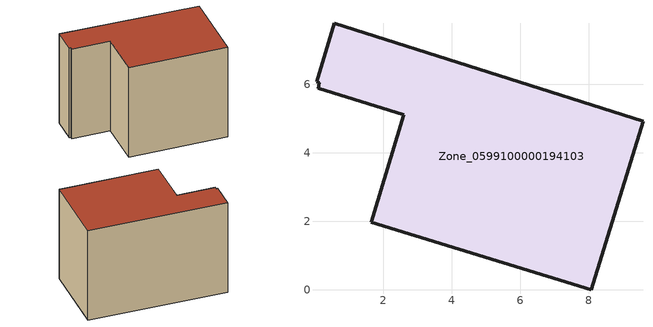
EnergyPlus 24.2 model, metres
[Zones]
Zone_0599100000194103
 floor ground (C_G): 2.6,5.11 0.1,5.88 0.14,6.05 0.05,6.07 0.57,7.78 9.59,4.92 8.08,0 1.64,1.97 z0
 wall outside (C_F): 1.64,1.97 8.08,0 9.59,4.92 0.57,7.78 0.05,6.07 0.14,6.05 0.1,5.88 2.6,5.11 1.64,1.97 z0:6.79
 roof outside (C_R): 0.1,5.88 2.6,5.11 1.64,1.97 8.08,0 9.59,4.92 0.57,7.78 0.05,6.07 0.14,6.05 z6.79
[BUILDING]
Pand.0599100000194103: North Axis=0; Terrain=City; Loads Convergence Tolerance Value=0.04; Temperature Convergence Tolerance Value=0.4; Solar Distribution=FullExterior; Maximum Number of Warmup Days=25; Minimum Number of Warmup Days=1
[Site:Location]
Rotterdam.The.Hague.AP_ZH_NLD Design_Conditions: Latitude=51.96; Longitude=4.45; Time Zone=1; Elevation=-4.5
[SITE:GROUNDTEMPERATURE:BUILDINGSURFACE]
18, 18, 18, 18, 18, 18, 18, 18, 18, 18, 18, 18
[MATERIAL] Thermal Absorptance=0.9; Solar Absorptance=0.7; Visible Absorptance=0.7
Name | Roughness | Thickness | Conductivity | Density | Specific Heat
G.TI.1946 | MediumSmooth | 0.15 | 1 | 540 | 1210
F.TI.1946 | Rough | 0.3 | 0.857143 | 1920 | 840
R.TI.1946 | MediumRough | 0.2 | 0.1 | 1500 | 1000
[CONSTRUCTION]
C_G: G.TI.1946
C_F: F.TI.1946
C_R: R.TI.1946
[ZONE]
Zone_0599100000194103: Type=1; Multiplier=1; Ceiling Height=Autocalculate; Volume=Autocalculate; Floor Area=autocalculate; Part of Total Floor Area=Yes
[ZONEINFILTRATION:DESIGNFLOWRATE]
Infil_Zone_0599100000194103: Zone or ZoneList or Space or SpaceList=Zone_0599100000194103; Schedule=AlwaysOn; Design Flow Rate Calculation Method=Flow/Area; Flow Rate per Floor Area=0.003; Constant Term Coefficient=1; Temperature Term Coefficient=0; Velocity Term Coefficient=0; Velocity Squared Term Coefficient=0
[HVACTEMPLATE:ZONE:IDEALLOADSAIRSYSTEM]
Zone_0599100000194103: Maximum Heating Supply Air Temperature=50; Minimum Cooling Supply Air Temperature=13; Maximum Heating Supply Air Humidity Ratio=0.0156; Minimum Cooling Supply Air Humidity Ratio=0.0077; Heating Limit=NoLimit; Cooling Limit=NoLimit; Dehumidification Control Type=ConstantSensibleHeatRatio; Cooling Sensible Heat Ratio=0.7; Dehumidification Setpoint=60; Humidification Control Type=None; Humidification Setpoint=30; Outdoor Air Method=None; Outdoor Air Flow Rate per Person=0.00944; Outdoor Air Flow Rate per Zone Floor Area=0; Outdoor Air Flow Rate per Zone=0; Demand Controlled Ventilation Type=None; Outdoor Air Economizer Type=NoEconomizer; Heat Recovery Type=None; Sensible Heat Recovery Effectiveness=0.7; Latent Heat Recovery Effectiveness=0.65
[ZONECONTROL:THERMOSTAT]
ThermostatControl_Zone_0599100000194103: Zone or ZoneList=Zone_0599100000194103; Control Type Schedule=DualSetpointControlType; Control 1=Thermostat_Zone_0599100000194103; Temperature Difference Between Cutout And Setpoint=0
[THERMOSTATSETPOINT:DUALSETPOINT]
Thermostat_Zone_0599100000194103: Heating Setpoint Temperature Schedule=HeatingSetpoint_Zone_0599100000194103; Cooling Setpoint Temperature Schedule=CoolingSetpoint_Zone_0599100000194103
[SCHEDULE:COMPACT]
HeatingSetpoint_Zone_0599100000194103: Through: 12/31, For: AllDays, Until: 24:00, 21
CoolingSetpoint_Zone_0599100000194103: Through: 12/31, For: AllDays, Until: 24:00, 24
DualSetpointControlType: Through: 12/31, For: AllDays, Until: 24:00, 4
AlwaysOn: Through: 12/31, For: AllDays, Until: 24:00, 1
